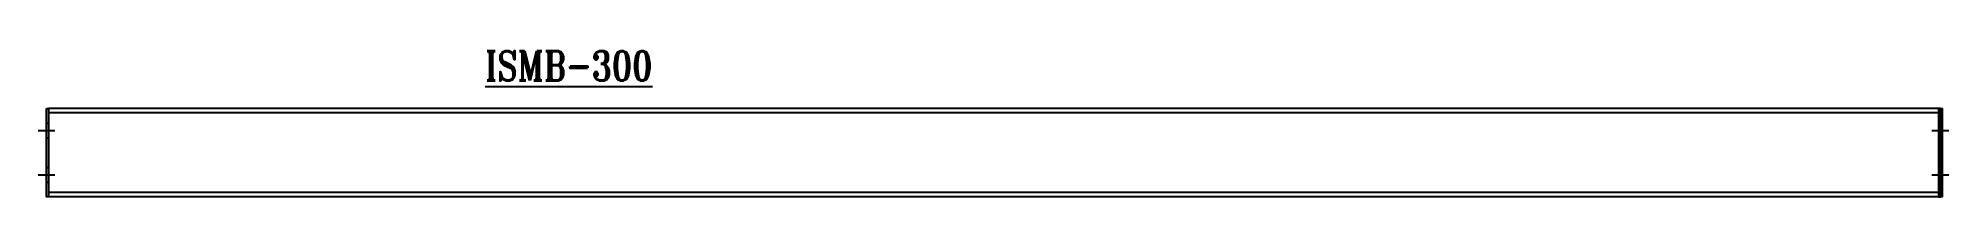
# Model space of a CAD drawing. Header units: millimetres. Extents: x 43220 to 49683, y 43700 to 44194.
import ezdxf

# ---------------------------------------------------------------- set-up
doc = ezdxf.new("R2010")
doc.units = ezdxf.units.MM
doc.header["$LTSCALE"] = 300
doc.header["$MEASUREMENT"] = 0
doc.styles.add('ROMANT', font='romant')

msp = doc.modelspace()

# ---------------------------------------------------------------- linework, layer by layer
at = {"color": 2}
for p, q in [((43248.3, 43950), (43254.3, 43950)), ((49648.3, 43950), (49660.3, 43950)), ((43248.3, 43900), (43254.3, 43900)), ((49648.3, 43900), (49660.3, 43900)), ((43248.3, 43800), (43254.3, 43800)), ((49648.3, 43800), (49660.3, 43800)), ((43248.3, 43750), (43254.3, 43750)), ((49648.3, 43750), (49660.3, 43750))]:
    msp.add_line(p, q, dxfattribs=at)
for p, q in [((43254.3, 44000), (43254.3, 43700)), ((49648.3, 44000), (43254.3, 44000)), ((49648.3, 43984.9), (43254.3, 43984.9)), ((49648.3, 43715.1), (43254.3, 43715.1)), ((49648.3, 43700), (43254.3, 43700))]:
    msp.add_line(p, q)
at = {"color": 1}
for p, q in [((43219.9, 43925), (43276.7, 43925)), ((49625.9, 43925), (49682.7, 43925)), ((43219.9, 43775), (43276.7, 43775)), ((49625.9, 43775), (49682.7, 43775))]:
    msp.add_line(p, q, dxfattribs=at)
for points in [[(43248.3, 44000), (43254.3, 44000), (43254.3, 43700), (43248.3, 43700)], [(49654.3, 44000), (49648.3, 44000), (49648.3, 43700), (49654.3, 43700)], [(49654.3, 44000), (49660.3, 44000), (49660.3, 43700), (49654.3, 43700)]]:
    msp.add_lwpolyline(points, close=True)

# ---------------------------------------------------------------- texts
at = {"color": 3, "style": 'ROMANT', "width": 0.8}
msp.add_text('%%UISMB-300', height=100, dxfattribs=at).set_placement((44731.7, 44094.2))

doc.saveas('drawing.dxf')
